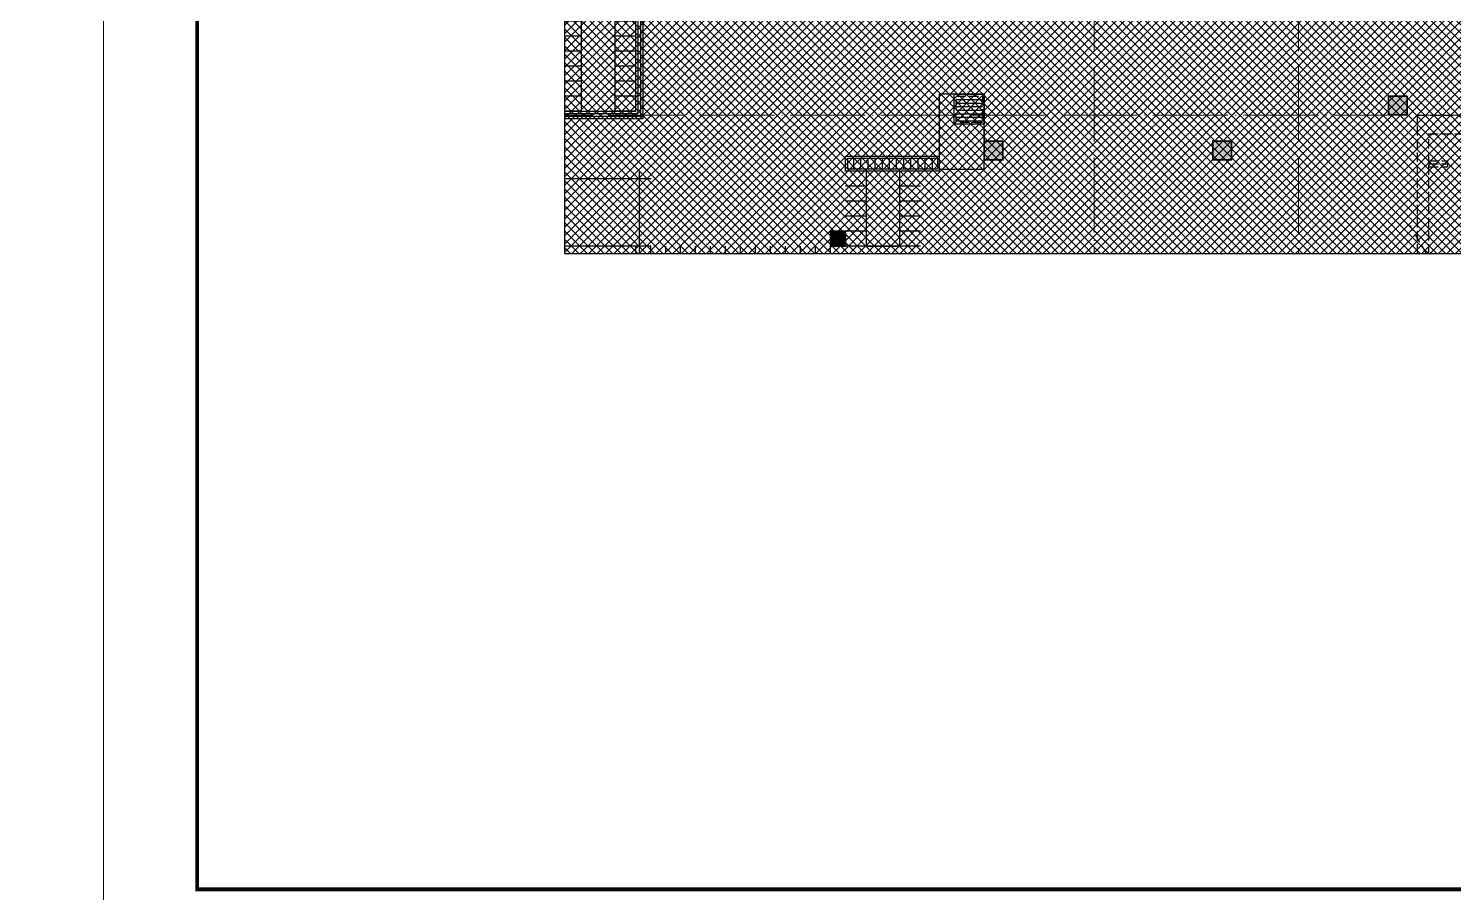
# Model space of a CAD drawing. Extents: x 2803505 to 5851001, y -1372902 to 24339.
# Drawn here: x 3628411 to 3666436, y -807139 to -784083 of the extents above; entities that cross this region are included whole.
import ezdxf
from ezdxf.xclip import XClip

# ---------------------------------------------------------------- set-up
doc = ezdxf.new("R2010")
doc.units = 0
doc.header["$LTSCALE"] = 1000
doc.header["$MEASUREMENT"] = 0
doc.header["$XCLIPFRAME"] = 2
doc.linetypes.add('DASH', pattern=[0.35, 0.25, -0.1])
doc.linetypes.add('DOTE', pattern=[2.4200000000000004, 2, -0.2, 0.02, -0.2])
doc.layers.get('0').update_dxf_attribs({"linetype": 'CONTINUOUS'})
for name, color, linetype in [('!!电气', 1, 'CONTINUOUS'), ('0-R集水坑', 191, 'CONTINUOUS'), ('HS-A-停车位（标准）', 9, 'CONTINUOUS'), ('HS-A-填充图案', 9, 'CONTINUOUS'), ('HS-A-楼梯', 4, 'CONTINUOUS'), ('STAIR_楼电梯&坡道', 4, 'CONTINUOUS')]:
    doc.layers.add(name, color=color, linetype=linetype)
for name, color, linetype, lineweight in [('DOTE', 19, 'DOTE', 9), ('图框', 147, 'CONTINUOUS', 20), ('填充', 251, 'CONTINUOUS', 5), ('砼柱', 2, 'CONTINUOUS', 35)]:
    doc.layers.add(name, color=color, linetype=linetype, lineweight=lineweight)

# ---------------------------------------------------------------- blocks, each defined once
blk = doc.blocks.new('refert5')
at = {"layer": 'HS-A-填充图案', "linetype": 'ByBlock'}
h = blk.add_hatch(dxfattribs=at)
h.set_pattern_fill('ANSI31', color=256, scale=100.0000000000002, angle=45)
h.set_pattern_definition([(90, (1407317.595606728, -734466.871694264), (-158.75, 1.4210854715202e-14), [])])
h.paths.add_polyline_path([(888942.9944114668, -555222.2424900117), (888942.9944821186, -554922.2424900117), (886942.9944821186, -554922.2424900117), (886942.9944114668, -555222.2424900117)])
at = {"linetype": 'ByBlock'}
for points in [[(886742.9945292198, -554722.2424900117), (886742.9915382923, -567622.2424970721), (889142.9915382923, -567622.2424970721), (889142.9945292198, -554722.2424900117)], [(886742.9945292198, -554722.2424900117), (886942.9945292198, -554722.2424900117)], [(886942.9945292198, -554722.2424900117), (886942.9915382923, -567422.2424970721), (888942.9915382923, -567422.2424970721), (888942.9945292198, -554722.2424900117)], [(888942.9945292198, -554722.2424900117), (889142.9945292198, -554722.2424900117)]]:
    blk.add_lwpolyline(points, dxfattribs=at)
at = {"layer": 'HS-A-楼梯'}
for p, q in [((887492.9945292198, -562222.2424968458), (887492.9945292198, -555422.2424900117)), ((888392.9945292198, -562222.2424900117), (888392.9945292198, -555422.2424900117)), ((886942.9915382923, -567422.2424970721), (886942.9945292198, -564222.2424970721)), ((887492.9915382923, -567422.2424970721), (887492.9945292198, -564222.2424970721)), ((888392.9915382923, -567422.2424970721), (888392.9945292198, -564222.2424970721)), ((888942.9915382923, -567422.2424970721), (888942.9945292198, -564222.2424970721))]:
    blk.add_line(p, q, dxfattribs=at)
for points in [[(888942.9945292198, -552722.2424900117), (886942.9945292198, -552722.2424900117)], [(886942.9945292198, -552722.2424900117), (886942.9945292198, -554722.2424900117)], [(888942.9945292198, -552722.2424900117), (888942.9945292198, -554722.2424900117)], [(888942.9945292198, -554722.2424900117), (886942.9945292198, -554722.2424900117)], [(888942.9945292198, -554922.2424900117), (886942.9945292198, -554922.2424900117)], [(888942.9945292198, -555222.2424900117), (886942.9945292198, -555222.2424900117)], [(888942.9945292198, -555422.2424900117), (886942.9945292198, -555422.2424900117)], [(887492.9945292198, -555822.2424900117), (886942.9945292198, -555822.2424900117)], [(888942.9945292198, -555822.2424900117), (888392.9945292198, -555822.2424900117)], [(887492.9945292198, -556222.2424900117), (886942.9945292198, -556222.2424900117)], [(888942.9945292198, -556222.2424900117), (888392.9945292198, -556222.2424900117)], [(887492.9945292198, -556622.2424900117), (886942.9945292198, -556622.2424900117)], [(888942.9945292198, -556622.2424900117), (888392.9945292198, -556622.2424900117)], [(887492.9945292198, -557022.2424900117), (886942.9945292198, -557022.2424900117)], [(888942.9945292198, -557022.2424900117), (888392.9945292198, -557022.2424900117)], [(887492.9945292198, -557422.2424900117), (886942.9945292198, -557422.2424900117)], [(888942.9945292198, -557422.2424900117), (888392.9945292198, -557422.2424900117)], [(887492.9945292198, -557822.2424900117), (886942.9945292198, -557822.2424900117)], [(888942.9945292198, -557822.2424900117), (888392.9945292198, -557822.2424900117)], [(887492.9945292198, -558222.2424900117), (886942.9945292198, -558222.2424900117)], [(888942.9945292198, -558222.2424900117), (888392.9945292198, -558222.2424900117)], [(887492.9945292198, -558622.2424900117), (886942.9945292198, -558622.2424900117)], [(888942.9945292198, -558622.2424900117), (888392.9945292198, -558622.2424900117)], [(887492.9945292198, -559022.2424900117), (886942.9945292198, -559022.2424900117)], [(888942.9945292198, -559022.2424900117), (888392.9945292198, -559022.2424900117)], [(887492.9945292198, -559422.2424900117), (886942.9945292198, -559422.2424900117)], [(888942.9945292198, -559422.2424900117), (888392.9945292198, -559422.2424900117)], [(887492.9945292198, -559822.2424900117), (886942.9945292198, -559822.2424900117)], [(888942.9945292198, -559822.2424900117), (888392.9945292198, -559822.2424900117)], [(887492.9945292198, -560222.2424900117), (886942.9945292198, -560222.2424900117)], [(888942.9945292198, -560222.2424900117), (888392.9945292198, -560222.2424900117)], [(887492.9945292198, -560622.2424900117), (886942.9945292198, -560622.2424900117)], [(888942.9945292198, -560622.2424900117), (888392.9945292198, -560622.2424900117)], [(887492.9945292198, -561022.2424900117), (886942.9945292198, -561022.2424900117)], [(888942.9945292198, -561022.2424900117), (888392.9945292198, -561022.2424900117)], [(887492.9945292198, -561422.2424900117), (886942.9945292198, -561422.2424900117)], [(888942.9945292198, -561422.2424900117), (888392.9945292198, -561422.2424900117)], [(887492.9945292198, -561822.2424900117), (886942.9945292198, -561822.2424900117)], [(888942.9945292198, -561822.2424900117), (888392.9945292198, -561822.2424900117)], [(887492.9728267295, -562222.2424970721), (888392.9728267295, -562222.2351946426)], [(888392.9945292198, -562222.2424900117), (887492.9945292198, -562222.2424900117)], [(888942.9945292198, -564222.2424970721), (886942.9945292198, -564222.2424970721)], [(887492.9945292198, -564622.2424970721), (886942.9945292198, -564622.2424970721)], [(888942.9945292198, -564622.2424970721), (888392.9945292198, -564622.2424970721)], [(887492.9945292198, -565022.2424970721), (886942.9945292198, -565022.2424970721)], [(888942.9945292198, -565022.2424970721), (888392.9945292198, -565022.2424970721)], [(887492.9945292198, -565422.2424970721), (886942.9945292198, -565422.2424970721)], [(888942.9945292198, -565422.2424970721), (888392.9945292198, -565422.2424970721)], [(887492.9945292198, -565822.2424970721), (886942.9945292198, -565822.2424970721)], [(888942.9945292198, -565822.2424970721), (888392.9945292198, -565822.2424970721)], [(887492.9945292198, -566222.2424970721), (886942.9945292198, -566222.2424970721)], [(888942.9945292198, -566222.2424970721), (888392.9945292198, -566222.2424970721)], [(887492.9945292198, -566622.2424970721), (886942.9945292198, -566622.2424970721)], [(888942.9945292198, -566622.2424970721), (888392.9945292198, -566622.2424970721)], [(887492.9945292198, -567022.2424970721), (886942.9945292198, -567022.2424970721)], [(888942.9945292198, -567022.2424970721), (888392.9945292198, -567022.2424970721)], [(887492.9915382923, -567422.2424970721), (886942.9915382923, -567422.2424970721)], [(887492.9945292198, -567422.2424970721), (886942.9945292198, -567422.2424970721)], [(888942.9915382923, -567422.2424970721), (888392.9915382923, -567422.2424970721)], [(888942.9945292198, -567422.2424970721), (888392.9945292198, -567422.2424970721)]]:
    blk.add_lwpolyline(points, dxfattribs=at)
at = {"layer": 'STAIR_楼电梯&坡道', "color": 8, "linetype": 'DASH'}
for p, q in [((886942.9945292198, -561822.2424900117), (886942.9945292198, -554722.2424900117)), ((888942.9945292198, -561822.2424900117), (888942.9945292198, -554722.2424900117))]:
    blk.add_line(p, q, dxfattribs=at)
at = {"layer": 'STAIR_楼电梯&坡道', "linetype": 'ByBlock'}
for points in [[(886808.9945292198, -554722.2424900117), (886808.9915382923, -567556.2424970721), (889076.9915382923, -567556.2424970721), (889076.9945292198, -554722.2424900117)], [(886876.9945292198, -554722.2424900117), (886876.9915382923, -567488.2424970721), (889008.9915382923, -567488.2424970721), (889008.9945292198, -554722.2424900117)]]:
    blk.add_lwpolyline(points, dxfattribs=at)
blk = doc.blocks.new('A$C25A378E3')
at = {"layer": 'HS-A-停车位（标准）', "linetype": 'DASH'}
for p, q in [((299.9288666398497, 4280.200665866025), (299.9276344913524, 4120.200664976728)), ((299.9282505712472, 4200.200665451237), (799.9279646449722, 4200.00894667895)), ((299.9288666398497, 4280.200665866025), (799.9285807174165, 4280.00894703425)), ((799.9285807174165, 4280.00894703425), (799.9273485837039, 4120.008946264163)), ((1699.929113851395, 4280.193678615266), (1699.927881702897, 4120.19367778569)), ((1699.928497782676, 4200.193678200361), (2199.928211856517, 4200.001959428308)), ((1699.929113851395, 4280.193678615266), (2199.928827928961, 4280.001959843212)), ((2199.928827928961, 4280.001959843212), (2199.927595795365, 4120.001958953799)), ((299.9276344913524, 4120.200664976728), (799.9273485837039, 4120.008946264163)), ((1699.927881702897, 4120.19367778569), (2199.927595795365, 4120.001958953799)), ((300.0205537431175, 1700.046125917463), (-199.9740653929766, 2550.049336581258)), ((2200.020893819514, 1700.035927985562), (2700.026429273654, 2550.032717227354))]:
    blk.add_line(p, q, dxfattribs=at)
for points in [[(1.164153218269348e-10, 5499.999999999884), (2499.999999842257, 5499.971898506512), (2499.938176556607, -0.02810114610474557), (-0.06182328553404659, 3.472669050097466e-07)], [(299.9943796824664, 4999.996627852321), (2199.994379562442, 4999.975270717288), (2199.938176575466, -0.02472896687686443), (299.9381766954903, -0.003371831844560802)]]:
    blk.add_lwpolyline(points, close=True, dxfattribs=at)
blk = doc.blocks.new('RDEGRTHJ')
at = {"layer": '0-R集水坑', "linetype": 'DASH'}
h = blk.add_hatch(dxfattribs=at)
h.set_pattern_fill('LINE', color=191, scale=100, angle=-90.00000000000006, style=0)
h.set_pattern_definition([(270, (-341783.0332177935, -492619.8195465856), (95.25, -7.876661409549766e-14), [])])
h.paths.add_polyline_path([(144736.3418272613, 63602.66983472079), (144736.3365003859, 62902.66990493203), (144036.3367196016, 62902.67580823868), (144036.3433525949, 63602.67580820795)])
at = {"layer": '0-R集水坑', "color": 191, "elevation": 0.4327255357110903}
for points in [[(143986.3362108173, 62452.68549320346), (145986.3362107875, 62452.67601750756), (145986.3437913454, 63652.67601748335), (143986.3437913752, 63652.68549317925)], [(144786.3431389299, 63652.66910502908), (144786.3361198906, 62852.66910505912), (143986.3362809138, 62852.6762469305), (143986.3437912872, 63652.67624689627)]]:
    blk.add_lwpolyline(points, close=True, dxfattribs=at)
at = {"layer": '0-R集水坑', "color": 191, "linetype": 'DASH', "elevation": 0.4327255357110903}
blk.add_lwpolyline([(144736.3418272613, 63602.66983472079), (144736.3365003859, 62902.66990493203), (144036.3367196016, 62902.67580823868), (144036.3433525949, 63602.67580820795)], close=True, dxfattribs=at)
blk = doc.blocks.new('A$C24B36177')
for points in [[(-149700.0000000014, -29397.00265675364), (-150200.0000000014, -29397.00265675364), (-150200.0000000014, -29897.00265675364), (-149700.0000000014, -29897.00265675364)], [(-160487.6220454918, -30597.00265675364), (-160987.6220454918, -30597.00265675364), (-160987.6220454918, -31097.00265675364), (-160487.6220454918, -31097.00265675364)], [(-154387.6220454918, -30597.00265675364), (-154887.6220454918, -30597.00265675364), (-154887.6220454918, -31097.00265675364), (-154387.6220454918, -31097.00265675364)], [(-164687.6220454918, -32996.96208845009), (-165087.6220454918, -32996.96208845009), (-165087.6220454918, -33396.96208845009), (-164687.6220454918, -33396.96208845009)]]:
    blk.add_hatch(color=252).paths.add_polyline_path(points)
at = {"layer": '砼柱', "color": 252, "lineweight": 35}
for points in [[(-149700.0000000014, -29397.00265675364), (-150200.0000000014, -29397.00265675364), (-150200.0000000014, -29897.00265675364), (-149700.0000000014, -29897.00265675364)], [(-160487.6220454918, -30597.00265675364), (-160987.6220454918, -30597.00265675364), (-160987.6220454918, -31097.00265675364), (-160487.6220454918, -31097.00265675364)], [(-154387.6220454918, -30597.00265675364), (-154887.6220454918, -30597.00265675364), (-154887.6220454918, -31097.00265675364), (-154387.6220454918, -31097.00265675364)], [(-164687.6220454918, -32996.96208845009), (-165087.6220454918, -32996.96208845009), (-165087.6220454918, -33396.96208845009), (-164687.6220454918, -33396.96208845009)]]:
    blk.add_lwpolyline(points, close=True, dxfattribs=at)
blk = doc.blocks.new('A$C74D73064')
at = {"layer": '0-R集水坑', "linetype": 'DASH'}
h = blk.add_hatch(dxfattribs=at)
h.set_pattern_fill('LINE', color=252, scale=200, angle=-270.0000000000001, style=0)
h.set_pattern_definition([(90, (-1887401.149466298, 2248860.367127101), (-190.5, 1.049828468569068e-13), [])])
h.paths.add_polyline_path([(-62132.59406689845, 53072.27933231927), (-62132.59406689845, 53372.28802179021), (-63300.21469106025, 53372.28818871162), (-64517.83277116064, 53372.2859457843), (-64517.83466609626, 53072.28673152067)])
at = {"layer": '填充'}
h = blk.add_hatch(dxfattribs=at)
h.set_pattern_fill('ANSI37', color=252, scale=100, style=0)
h.set_pattern_definition([(45, (953418.0689988486, -464688.2486653434), (-112.2532015133644, 112.2532015133644), []), (135, (953418.0689988486, -464688.2486653434), (-112.2532015133644, -112.2532015133644), [])])
h.paths.add_polyline_path([(-72082.59764095536, 70322.25632425962), (-18082.61077341402, 70322.25632425962), (-18082.61077341402, 50822.25632543652), (-72082.59764095536, 50822.25632543652)])
h.paths.add_polyline_path([(-28782.84527832759, 63622.25508217217), (-28782.80018422776, 67422.21244319325), (-31082.00689144793, 67422.21764143935), (-31082.05316165823, 67422.25473801984), (-34082.0531685421, 67422.25473801984), (-34082.39482968417, 61422.52532512118), (-34382.39691952243, 61422.52386581531), (-34382.39652276551, 59622.2557774515), (-33932.39581192448, 59622.25577751553), (-33932.39581298153, 57522.25908802461), (-31232.39581192401, 57522.25908803497), (-31232.39581192774, 58222.25607982045), (-26482.40312132938, 58222.25712633482), (-26482.40312124067, 61422.5239314207), (-31082.39209802146, 61422.50172581762), (-31082.05316563928, 63622.25515491964)], flags=16)
h.paths.add_polyline_path([(-59182.59378983895, 67422.25693499326), (-59182.60076967767, 66022.25774936221), (-63482.59798474109, 66022.2572087681), (-63482.59742763313, 63622.25781159737), (-59082.59764806705, 63622.25253591087), (-59083.44339691021, 61428.48302430479), (-59383.44475167291, 61428.48184719431), (-59382.59808375686, 59622.2577318885), (-58932.59737291595, 59622.25773195253), (-58932.597373973, 57522.26104246173), (-56232.5973729156, 57522.26104247209), (-56232.5973729192, 58222.25803425757), (-51482.60468232085, 58222.25908077194), (-51482.60468223225, 61422.5258858577), (-56082.59365901281, 61422.50368025462), (-56082.58671280812, 67422.25358231046)], flags=16)
at = {"color": 252}
blk.add_lwpolyline([(-72082.59764095536, 70322.25632425968), (-18082.61077341402, 70322.25632425968), (-18082.61077341402, 50822.25632543652), (-72082.59764095536, 50822.25632543652)], close=True, dxfattribs=at)
at = {"layer": '0-R集水坑', "color": 252, "linetype": 'ByBlock'}
blk.add_lwpolyline([(-62082.5940521165, 53422.28801988286), (-62082.5940521165, 53022.27910064382), (-64582.59236940055, 53022.28701094724), (-64582.59223159461, 53422.28840474226)], close=True, dxfattribs=at)
at = {"layer": '0-R集水坑', "color": 252}
blk.add_lwpolyline([(-62132.59406689845, 53372.28802179021), (-62132.59406689845, 53072.27934001607), (-64517.83466609626, 53072.28673152067), (-64517.83277114539, 53372.28836278059)], close=True, dxfattribs=at)
at = {"layer": 'DOTE', "color": 252}
for p, q in [((-57944.96489887103, 93136.92275867716), (-57944.96489887103, 8148.87607650971)), ((-52494.96489887079, 93136.92275867716), (-52494.96489887079, 8148.87607650971)), ((196116.0437006026, 54519.25646164967), (-86385.24772744626, 54519.25646164967))]:
    blk.add_line(p, q, dxfattribs=at)
at = {"layer": 'HS-A-停车位（标准）', "color": 252}
for points in [[(-60882.58599651977, 54118.34619272198), (-60882.58599652327, 53322.24635963351), (-60369.32824541582, 53322.24635963351)], [(-69782.59698862524, 51022.25362837035), (-72182.5981414537, 51022.25362837035)]]:
    blk.add_lwpolyline(points, dxfattribs=at)
at = {"layer": 'HS-A-楼梯', "color": 252}
for p, q in [((-64032.59223309276, 53022.28701094957), (-64032.59223309276, 51022.28701094957)), ((-63132.59223309276, 53022.28701094957), (-64032.59223309276, 53022.28701094957)), ((-63132.59223309276, 51022.28701094957), (-63132.59223309276, 53022.28701094957)), ((-64032.59223309276, 52622.28701094957), (-64582.59223309276, 52622.28701094957)), ((-62582.59223309276, 52622.28701094957), (-63132.59223309276, 52622.28701094957)), ((-64032.59223309276, 52222.28701094957), (-64582.59223309276, 52222.28701094957)), ((-62582.59223309276, 52222.28701094957), (-63132.59223309276, 52222.28701094957)), ((-64032.59223309276, 51822.28701094957), (-64582.59223309276, 51822.28701094957)), ((-62582.59223309276, 51822.28701094957), (-63132.59223309276, 51822.28701094957)), ((-64032.59223309276, 51422.28701094957), (-64582.59223309276, 51422.28701094957)), ((-62582.59223309276, 51422.28701094957), (-63132.59223309276, 51422.28701094957)), ((-70182.59751701774, 50472.24945554801), (-70182.59751701774, 51022.24945554801)), ((-69782.59698862524, 50472.25362837035), (-69782.59698862524, 51022.25362837035)), ((-69382.59646023274, 50472.25780119281), (-69382.59646023274, 51022.25780119281)), ((-68982.59593184025, 50472.26197401527), (-68982.59593184025, 51022.26197401527)), ((-68582.59540344775, 50472.26614683762), (-68582.59540344775, 51022.26614683762)), ((-68182.59487505525, 50472.27031965996), (-68182.59487505525, 51022.27031965996)), ((-67782.59434666275, 50472.27449248242), (-67782.59434666275, 51022.27449248242)), ((-67382.59381827025, 50472.27866530488), (-67382.59381827025, 51022.27866530488)), ((-66982.59328987775, 50472.28283812723), (-66982.59328987775, 51022.28283812723)), ((-66582.59276148526, 50472.28283812723), (-66582.59276148526, 51022.28283812723)), ((-66182.59223309276, 50472.28701094957), (-66182.59223309276, 51022.28701094957)), ((-65782.59223309276, 50472.28701094957), (-65782.59223309276, 51022.28701094957)), ((-65382.59223309276, 50472.28701094957), (-65382.59223309276, 51022.28701094957)), ((-64982.59223309276, 50472.28701094957), (-64982.59223309276, 51022.28701094957)), ((-62582.59055511164, 51022.28701094957), (-64582.59223309276, 51022.28701094957)), ((-64032.61393558304, 51022.28700388921), (-63132.61393558304, 51022.29430631874))]:
    blk.add_line(p, q, dxfattribs=at)
at = {"layer": '填充', "color": 252}
blk.add_lwpolyline([(-72082.59764095536, 70322.25632425962), (-18082.61077341402, 70322.25632425962), (-18082.61077341402, 50822.25632543652), (-72082.59764095536, 50822.25632543652)], close=True, dxfattribs=at)
at = {"color": 252}
for name, p in [('A$C24B36177', (100104.7992927883, 84419.25646130543)), ('refert5', (-959125.589679746, 622044.4920363736))]:
    blk.add_blockref(name, p, dxfattribs=at)
at = {"layer": '0-R集水坑', "color": 252, "rotation": 270}
blk.add_blockref('RDEGRTHJ', (-124535.2714911781, 199058.5820967384, -0.4327255357110903), dxfattribs=at)
at = {"layer": 'HS-A-停车位（标准）', "color": 252, "linetype": 'DASH', "rotation": 0.000644038787326284}
blk.add_blockref('A$C25A378E3', (-49319.90307558514, 49019.2564619988), dxfattribs=at)

msp = doc.modelspace()

# ---------------------------------------------------------------- linework, layer by layer
at = {"layer": '!!电气', "color": 6}
for p, q in [((3644713.596625341, -790089.0086258147), (3644713.596625341, -787883.2482692329)), ((3642713.596625341, -788089.0086258152), (3645023.192577779, -788089.0086258152))]:
    msp.add_line(p, q, dxfattribs=at)
at = {"layer": '图框'}
msp.add_lwpolyline([(3630411.130734185, -748653.5751154518), (3714511.130734185, -748653.5751154518), (3714511.130734185, -808053.5751154518), (3630411.130734185, -808053.5751154518)], close=True, dxfattribs=at)
at = {"layer": '图框', "const_width": 100}
msp.add_lwpolyline([(3713511.130734185, -807053.5751154518), (3713511.130734185, -749653.5751154518), (3632911.130734185, -749653.5751154518), (3632911.130734185, -807053.5751154518)], close=True, dxfattribs=at)

# ---------------------------------------------------------------- block references
at = {"color": 252}
ref = msp.add_blockref('A$C74D73064', (3714796.193702539, -840911.266358979), dxfattribs=at)
XClip(ref).set_block_clipping_path([(-72082.59762963868, 50822.25773316459), (-18082.61076209729, 70322.2577319878)])

doc.saveas('drawing.dxf')
